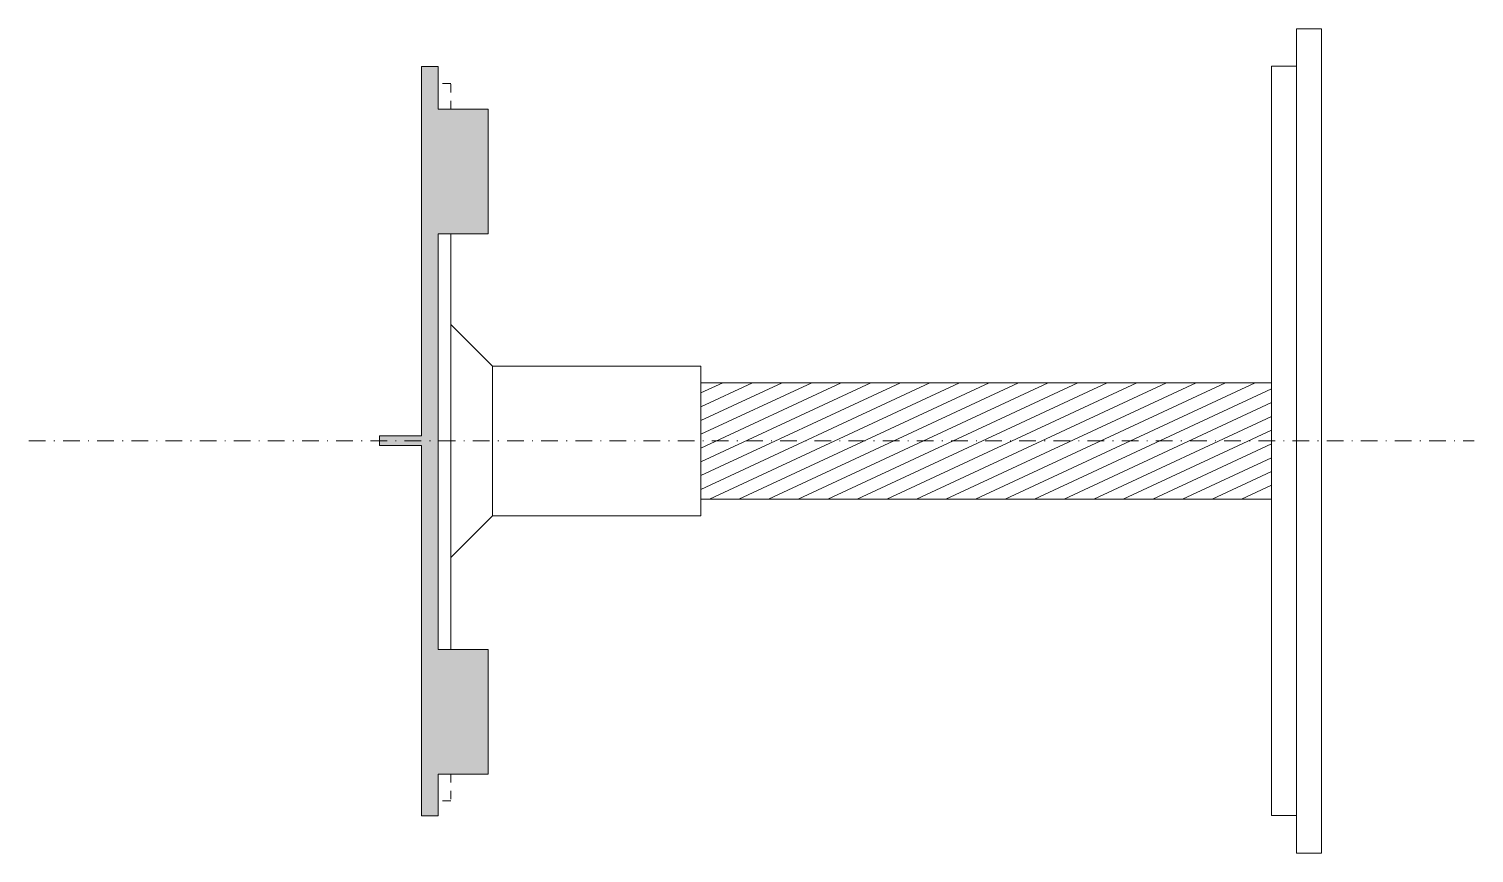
# Model space of a CAD drawing. Header units: metres. Extents: x -82 to 91, y -47 to 52.
import ezdxf

# ---------------------------------------------------------------- set-up
doc = ezdxf.new("R2010")
doc.units = ezdxf.units.M
doc.linetypes.add('Streep 1_1', pattern=[2, 1, -1])
doc.linetypes.add('Streep-stip _ detail', pattern=[4, 2, -1, 0, -1])
doc.layers.add('A-DETL-GENF', color=92, linetype='Continuous', lineweight=18)

# ---------------------------------------------------------------- blocks, each defined once
blk = doc.blocks.new('40 vijzel - H 125-1428624-00_0 Basismaterialen')
at = {"layer": 'A-DETL-GENF', "linetype": 'Streep-stip _ detail', "lineweight": 13}
blk.add_hatch(color=256, dxfattribs=at).paths.add_polyline_path([(-27.01, 42.5), (-33.01, 42.5), (-33.01, 47.6), (-35.01, 47.6), (-35.01, 3.25), (-40.03, 3.25), (-40.03, 2.09), (-35.01, 2.09), (-35.01, -42.39), (-33.01, -42.39), (-33.01, -37.39), (-27.01, -37.39), (-27.01, -22.39), (-33.01, -22.39), (-33.01, 27.5), (-27.01, 27.5)])
at = {"layer": 'A-DETL-GENF', "lineweight": 13}
h = blk.add_hatch(dxfattribs=at)
h.set_pattern_fill('FP_37', color=256, style=0, pattern_type=2)
h.set_pattern_definition([(205, (-1647.165, 10424.284), (0.6339274, -1.35946168), [])])
h.paths.add_polyline_path([(67.04, 9.64), (-1.46, 9.64), (-1.46, -4.36), (67.04, -4.36)])
at = {"layer": 'A-DETL-GENF'}
for p, q in [((73.04, 52.14), (70.04, 52.14)), ((70.04, 52.14), (70.04, -46.86)), ((73.04, -46.86), (73.04, 52.14)), ((-33.01, 47.6), (-35.01, 47.6)), ((-35.01, 47.6), (-35.01, 3.25)), ((-33.01, 47.6), (-35.01, 47.6)), ((-35.01, 3.25), (-35.01, 47.6)), ((-33.01, 42.5), (-33.01, 47.6)), ((-33.01, 42.5), (-33.01, 47.6)), ((67.04, 9.64), (67.04, 47.64)), ((67.04, 47.64), (70.04, 47.64)), ((-27.01, 42.5), (-33.01, 42.5)), ((-33.01, 42.5), (-27.01, 42.5)), ((-27.01, 27.5), (-27.01, 42.5)), ((-27.01, 42.5), (-27.01, 27.5)), ((-33.01, -22.39), (-33.01, 27.5)), ((-33.01, 27.5), (-27.01, 27.5)), ((-27.01, 27.5), (-33.01, 27.5)), ((-33.01, 27.5), (-33.01, -22.39)), ((-31.46, -22.39), (-31.46, 27.5)), ((-33.01, 18.18), (-33.01, -12.91)), ((-26.46, 11.64), (-31.46, 16.64)), ((-1.46, 11.64), (-26.46, 11.64)), ((-26.46, 11.64), (-26.46, -6.36)), ((-1.46, 9.64), (-1.46, 11.64)), ((67.04, 9.64), (-1.46, 9.64)), ((-1.46, 9.64), (-1.46, -4.36)), ((67.04, -4.36), (67.04, 9.64)), ((-35.01, 3.25), (-40.03, 3.25)), ((-40.03, 3.25), (-40.03, 2.09)), ((-40.03, 2.09), (-40.03, 3.25)), ((-40.03, 3.25), (-35.01, 3.25)), ((-40.03, 2.09), (-35.01, 2.09)), ((-35.01, 2.09), (-40.03, 2.09)), ((-35.01, 2.09), (-35.01, -42.39)), ((-35.01, -42.39), (-35.01, 2.09)), ((-1.46, -6.36), (-1.46, -4.36)), ((-1.46, -4.36), (67.04, -4.36)), ((67.04, -42.36), (67.04, -4.36)), ((-26.46, -6.36), (-31.46, -11.36)), ((-26.46, -6.36), (-1.46, -6.36)), ((-27.01, -22.39), (-33.01, -22.39)), ((-33.01, -22.39), (-27.01, -22.39)), ((-27.01, -37.39), (-27.01, -22.39)), ((-27.01, -22.39), (-27.01, -37.39)), ((-33.01, -42.39), (-33.01, -37.39)), ((-33.01, -37.39), (-27.01, -37.39)), ((-27.01, -37.39), (-33.01, -37.39)), ((-33.01, -37.39), (-33.01, -42.39)), ((-35.01, -42.39), (-33.01, -42.39)), ((-33.01, -42.39), (-35.01, -42.39)), ((70.04, -42.36), (67.04, -42.36)), ((70.04, -46.86), (73.04, -46.86))]:
    blk.add_line(p, q, dxfattribs=at)
at = {"layer": 'A-DETL-GENF', "linetype": 'Streep 1_1', "lineweight": 13}
for p, q in [((-31.46, 45.56), (-33.01, 45.56)), ((-31.46, 42.5), (-31.46, 45.56)), ((-31.46, -37.39), (-31.46, -40.59)), ((-31.46, -40.59), (-33.01, -40.59))]:
    blk.add_line(p, q, dxfattribs=at)
at = {"layer": 'A-DETL-GENF', "linetype": 'Streep-stip _ detail', "lineweight": 13}
blk.add_line((-82.13, 2.64), (91.37, 2.64), dxfattribs=at)

msp = doc.modelspace()

# ---------------------------------------------------------------- block references
msp.add_blockref('40 vijzel - H 125-1428624-00_0 Basismaterialen', (0, 0))

doc.saveas('drawing.dxf')
